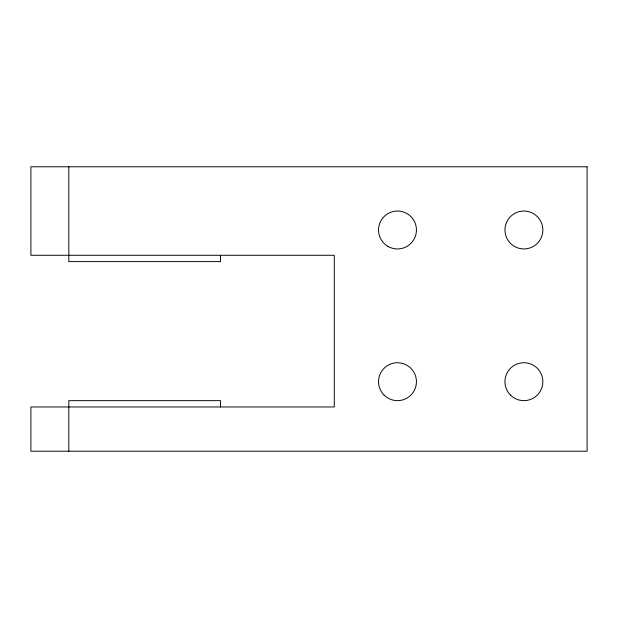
<?xml version="1.0" encoding="UTF-8"?>
<svg xmlns="http://www.w3.org/2000/svg" width="618" height="618" viewBox="0 0 618 618"><rect width="100%" height="100%" fill="white"/><g stroke="black" fill="none" stroke-linecap="round" stroke-linejoin="round"><path stroke-width="0.93" d="M220.51 255.273L220.51 261.599L68.822 261.599L68.822 166.79M220.51 406.968L220.51 400.649L68.822 400.649L68.822 451.21M587.1 166.79L30.9 166.79L30.9 255.273L334.284 255.273L334.284 406.968L30.9 406.968L30.9 451.21L587.1 451.21L587.1 166.79M388.004 246.412A18.965 18.965 0 0 0 416.447 229.996A18.965 18.965 0 0 0 388.004 213.573A18.965 18.965 0 0 0 388.004 246.412M510.491 243.399A18.965 18.965 0 0 0 542.21 234.902A18.965 18.965 0 0 0 518.989 211.68A18.965 18.965 0 0 0 510.491 243.399M384.079 395.095A18.965 18.965 0 0 0 415.798 386.59A18.965 18.965 0 0 0 392.577 363.369A18.965 18.965 0 0 0 384.079 395.095M510.491 395.095A18.965 18.965 0 0 0 542.21 386.59A18.965 18.965 0 0 0 518.989 363.369A18.965 18.965 0 0 0 510.491 395.095"/></g></svg>
